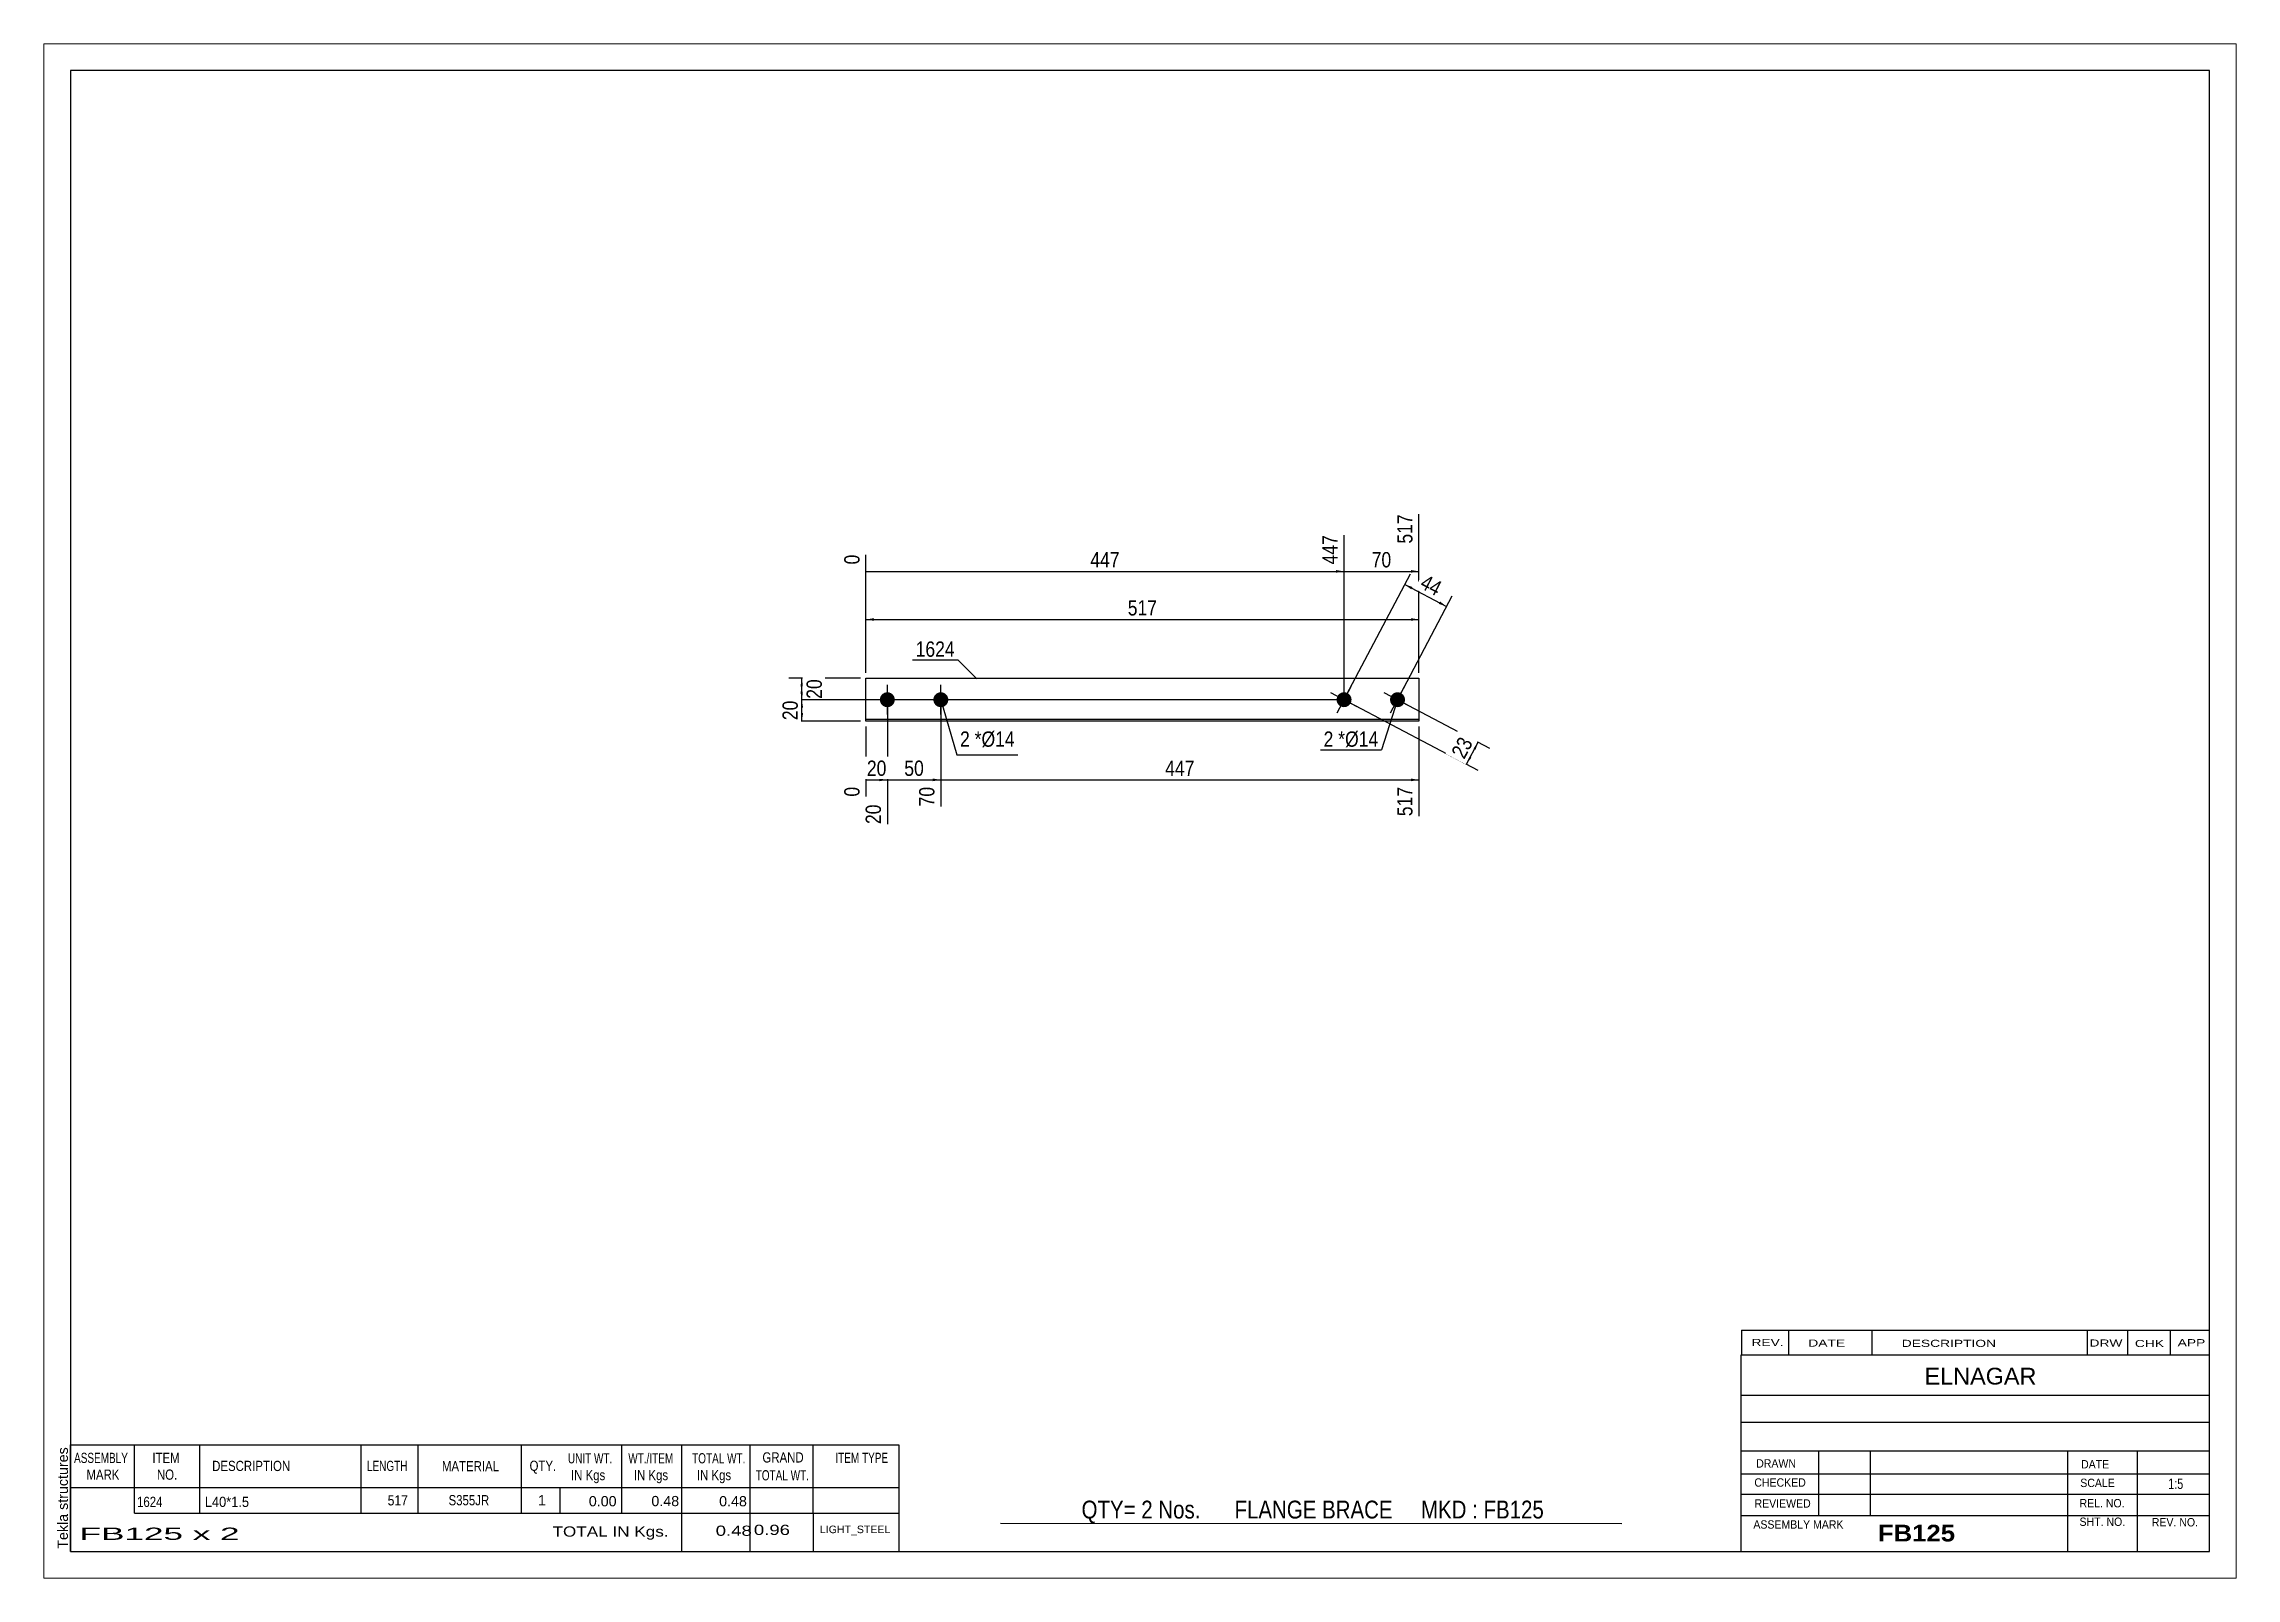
# Paper-space layout 'Layout1' of a CAD drawing. Header units: millimetres. Extents: x 0 to 410, y 0 to 287.
# The model-space entities are those that its viewports show. They can reach past a viewport. Long polylines and large blocks are cut down to what shows.
import ezdxf

# ---------------------------------------------------------------- set-up
doc = ezdxf.new("R2010")
doc.units = ezdxf.units.MM
doc.layers.add('Viewport layer', color=7, linetype='Continuous', plot=False)
doc.styles.add('Arial', font='ARIAL.TTF', dxfattribs={"height": 0.2})
doc.styles.add('Arial Bold', font='ARIALBD.TTF', dxfattribs={"height": 0.2})
doc.styles.add('Arial Narrow', font='ARIALN.TTF', dxfattribs={"height": 0.2})

# ---------------------------------------------------------------- blocks, each defined once
blk = doc.blocks.new('Unknown-627393199-1559')
at = {"color": 5, "linetype": 'Continuous'}
for p, q in [((405, 282), (5, 282)), ((5, 282), (5, 5)), ((405, 5), (405, 282)), ((5, 5), (405, 5))]:
    blk.add_line(p, q, dxfattribs=at)
at = {"color": 174, "linetype": 'Continuous', "style": 'Arial'}
blk.add_text('Tekla structures', height=1.9102, rotation=90, dxfattribs=at).set_placement((4.5, 5.5))
blk = doc.blocks.new('Part-627393199-1227 - 1212')
at = {"color": 2, "linetype": 'Continuous'}
for p, q in [((153.75, 160.32), (153.75, 168.32)), ((153.75, 168.32), (257.16, 168.32)), ((257.16, 168.32), (257.16, 160.32)), ((257.16, 160.62), (153.75, 160.62)), ((257.16, 160.32), (153.75, 160.32))]:
    blk.add_line(p, q, dxfattribs=at)
blk = doc.blocks.new('Bolt-627393199-1228 - 1212')
at = {"linetype": 'Continuous'}
blk.add_hatch(color=3, dxfattribs=at).paths.add_polyline_path([(241.84, 164.77), (241.96, 165.04), (242.14, 165.27), (242.36, 165.46), (242.62, 165.61), (242.9, 165.69), (243.19, 165.72), (243.48, 165.68), (243.76, 165.58), (244.01, 165.43), (244.22, 165.23), (244.39, 164.99), (244.5, 164.72), (244.56, 164.44), (244.55, 164.14), (244.49, 163.86), (244.36, 163.59), (244.18, 163.36), (243.96, 163.17), (243.71, 163.03), (243.43, 162.94), (243.14, 162.92), (242.85, 162.95), (242.57, 163.05), (242.32, 163.2), (242.1, 163.4), (241.94, 163.64), (241.82, 163.91), (241.77, 164.2), (241.77, 164.49)])
at = {"color": 3, "linetype": 'Continuous'}
for p, q in [((245.64, 163.01), (240.68, 165.62)), ((241.86, 161.84), (244.47, 166.79))]:
    blk.add_line(p, q, dxfattribs=at)
blk = doc.blocks.new('Bolt-627393199-1229 - 1212')
at = {"linetype": 'Continuous'}
blk.add_hatch(color=3, dxfattribs=at).paths.add_polyline_path([(251.84, 164.77), (251.96, 165.04), (252.14, 165.27), (252.36, 165.46), (252.62, 165.6), (252.9, 165.69), (253.19, 165.72), (253.48, 165.68), (253.76, 165.58), (254.01, 165.43), (254.22, 165.23), (254.39, 164.99), (254.5, 164.72), (254.56, 164.44), (254.55, 164.14), (254.49, 163.86), (254.36, 163.59), (254.18, 163.36), (253.96, 163.17), (253.71, 163.03), (253.43, 162.94), (253.14, 162.92), (252.85, 162.95), (252.57, 163.05), (252.32, 163.2), (252.1, 163.4), (251.94, 163.64), (251.82, 163.91), (251.77, 164.2), (251.77, 164.49)])
at = {"color": 3, "linetype": 'Continuous'}
for p, q in [((255.64, 163.01), (250.68, 165.62)), ((251.86, 161.84), (254.47, 166.79))]:
    blk.add_line(p, q, dxfattribs=at)
blk = doc.blocks.new('Bolt-627393199-1230 - 1212')
at = {"linetype": 'Continuous'}
for points in [[(156.43, 164.77), (156.55, 165.04), (156.73, 165.27), (156.95, 165.46), (157.2, 165.6), (157.48, 165.69), (157.78, 165.72), (158.07, 165.68), (158.34, 165.58), (158.59, 165.43), (158.81, 165.23), (158.98, 164.99), (159.09, 164.72), (159.15, 164.44), (159.14, 164.14), (159.07, 163.86), (158.95, 163.59), (158.77, 163.36), (158.55, 163.17), (158.3, 163.03), (158.02, 162.94), (157.72, 162.92), (157.43, 162.95), (157.16, 163.05), (156.91, 163.2), (156.69, 163.4), (156.52, 163.64), (156.41, 163.91), (156.36, 164.2), (156.36, 164.49)], [(166.43, 164.77), (166.55, 165.04), (166.73, 165.27), (166.95, 165.46), (167.2, 165.6), (167.48, 165.69), (167.78, 165.72), (168.07, 165.68), (168.34, 165.58), (168.59, 165.43), (168.81, 165.23), (168.98, 164.99), (169.09, 164.72), (169.15, 164.44), (169.14, 164.14), (169.07, 163.86), (168.95, 163.59), (168.77, 163.36), (168.55, 163.17), (168.3, 163.03), (168.02, 162.94), (167.72, 162.92), (167.43, 162.95), (167.16, 163.05), (166.91, 163.2), (166.69, 163.4), (166.52, 163.64), (166.41, 163.91), (166.36, 164.2), (166.36, 164.49)]]:
    blk.add_hatch(color=3, dxfattribs=at).paths.add_polyline_path(points)
at = {"color": 3, "linetype": 'Continuous'}
for p, q in [((160.55, 164.32), (154.95, 164.32)), ((157.75, 161.52), (157.75, 167.12)), ((170.55, 164.32), (164.95, 164.32)), ((167.75, 161.52), (167.75, 167.12))]:
    blk.add_line(p, q, dxfattribs=at)
blk = doc.blocks.new('StraightDimension-627393199-1235 - 1212')
at = {"linetype": 'Continuous'}
for points in [[(155.25, 179.07), (153.75, 179.32), (155.25, 179.57)], [(255.66, 179.57), (257.16, 179.32), (255.66, 179.07)]]:
    blk.add_hatch(color=7, dxfattribs=at).paths.add_polyline_path(points)
at = {"color": 7, "linetype": 'Continuous'}
for p, q in [((153.75, 169.32), (153.75, 181.57)), ((257.16, 169.32), (257.16, 181.57)), ((153.75, 179.32), (257.16, 179.32))]:
    blk.add_line(p, q, dxfattribs=at)
at = {"color": 0}
blk.add_wipeout([(208.8, 179.47), (208.8, 183.67), (202.11, 183.67), (202.11, 179.47)], dxfattribs=at)
at = {"color": 3, "style": 'Arial Narrow'}
blk.add_text('517', height=2.863, dxfattribs=at).set_placement((202.71, 180.07))
blk = doc.blocks.new('StraightDimension-627393199-1240 - 1212')
at = {"linetype": 'Continuous'}
blk.add_hatch(color=7, dxfattribs=at).paths.add_polyline_path([(255.66, 149.57), (257.16, 149.32), (255.66, 149.07)])
at = {"color": 7, "linetype": 'Continuous'}
for p, q in [((167.75, 163.32), (167.75, 144.36)), ((257.16, 159.32), (257.16, 142.53)), ((167.75, 149.32), (257.16, 149.32))]:
    blk.add_line(p, q, dxfattribs=at)
at = {"color": 0}
blk.add_wipeout([(215.8, 149.47), (215.8, 153.67), (209.11, 153.67), (209.11, 149.47)], dxfattribs=at)
at = {"color": 0, "linetype": 'Continuous'}
blk.add_wipeout([(256.56, 148.62), (252.36, 148.62), (252.36, 141.93), (256.56, 141.93)], dxfattribs=at)
at = {"color": 3, "style": 'Arial Narrow'}
blk.add_text('447', height=2.863, dxfattribs=at).set_placement((209.71, 150.07))
at = {"color": 3, "linetype": 'Continuous', "style": 'Arial Narrow'}
blk.add_text('517', height=2.863, rotation=90.0002, dxfattribs=at).set_placement((255.96, 142.53))
blk = doc.blocks.new('StraightDimension-627393199-1241 - 1212')
at = {"linetype": 'Continuous'}
blk.add_hatch(color=7, dxfattribs=at).paths.add_polyline_path([(166.25, 149.57), (167.75, 149.32), (166.25, 149.07)])
at = {"color": 7, "linetype": 'Continuous'}
for p, q in [((157.75, 163.32), (157.75, 141.06)), ((167.75, 163.32), (167.75, 144.36)), ((157.75, 149.32), (167.75, 149.32))]:
    blk.add_line(p, q, dxfattribs=at)
at = {"color": 0}
blk.add_wipeout([(165.18, 149.47), (165.18, 153.67), (160.32, 153.67), (160.32, 149.47)], dxfattribs=at)
at = {"color": 0, "linetype": 'Continuous'}
blk.add_wipeout([(167.15, 148.62), (162.95, 148.62), (162.95, 143.76), (167.15, 143.76)], dxfattribs=at)
at = {"color": 3, "style": 'Arial Narrow'}
blk.add_text('50', height=2.863, dxfattribs=at).set_placement((160.92, 150.07))
at = {"color": 3, "linetype": 'Continuous', "style": 'Arial Narrow'}
blk.add_text('70', height=2.863, rotation=90.0002, dxfattribs=at).set_placement((166.55, 144.36))
blk = doc.blocks.new('StraightDimension-627393199-1242 - 1212')
at = {"linetype": 'Continuous'}
blk.add_hatch(color=7, dxfattribs=at).paths.add_polyline_path([(156.25, 149.57), (157.75, 149.32), (156.25, 149.07)])
at = {"color": 7, "linetype": 'Continuous'}
for p, q in [((157.75, 163.32), (157.75, 141.06)), ((153.75, 159.32), (153.75, 146.19)), ((153.75, 149.32), (157.75, 149.32))]:
    blk.add_line(p, q, dxfattribs=at)
at = {"color": 0}
blk.add_wipeout([(158.18, 149.47), (158.18, 153.67), (153.32, 153.67), (153.32, 149.47)], dxfattribs=at)
at = {"color": 0, "linetype": 'Continuous'}
blk.add_wipeout([(157.15, 145.32), (152.95, 145.32), (152.95, 140.46), (157.15, 140.46)], dxfattribs=at)
blk.add_wipeout([(153.15, 148.62), (148.95, 148.62), (148.95, 145.59), (153.15, 145.59)], dxfattribs=at)
at = {"color": 3, "style": 'Arial Narrow'}
blk.add_text('20', height=2.863, dxfattribs=at).set_placement((153.92, 150.07))
at = {"color": 3, "linetype": 'Continuous', "style": 'Arial Narrow'}
for s, height, p in [('0', 2.86, (152.55, 146.19)), ('20', 2.863, (156.55, 141.06))]:
    blk.add_text(s, height=height, rotation=90.0002, dxfattribs=at).set_placement(p)
blk = doc.blocks.new('StraightDimension-627393199-1254 - 1212')
at = {"linetype": 'Continuous'}
blk.add_hatch(color=7, dxfattribs=at).paths.add_polyline_path([(255.66, 188.57), (257.16, 188.32), (255.66, 188.07)])
at = {"color": 7, "linetype": 'Continuous'}
for p, q in [((257.16, 169.32), (257.16, 199)), ((243.16, 165.32), (243.16, 195.1)), ((243.16, 188.32), (257.16, 188.32))]:
    blk.add_line(p, q, dxfattribs=at)
at = {"color": 0}
blk.add_wipeout([(252.59, 188.47), (252.59, 192.67), (247.73, 192.67), (247.73, 188.47)], dxfattribs=at)
at = {"color": 0, "linetype": 'Continuous'}
blk.add_wipeout([(256.56, 199.6), (252.36, 199.6), (252.36, 192.92), (256.56, 192.92)], dxfattribs=at)
at = {"color": 3, "linetype": 'Continuous', "style": 'Arial Narrow'}
blk.add_text('517', height=2.863, rotation=90.0002, dxfattribs=at).set_placement((255.96, 193.52))
at = {"color": 3, "style": 'Arial Narrow'}
blk.add_text('70', height=2.863, dxfattribs=at).set_placement((248.33, 189.07))
blk = doc.blocks.new('StraightDimension-627393199-1255 - 1212')
at = {"linetype": 'Continuous'}
blk.add_hatch(color=7, dxfattribs=at).paths.add_polyline_path([(241.66, 188.57), (243.16, 188.32), (241.66, 188.07)])
at = {"color": 7, "linetype": 'Continuous'}
for p, q in [((243.16, 165.32), (243.16, 195.1)), ((153.75, 169.32), (153.75, 191.44)), ((153.75, 188.32), (243.16, 188.32))]:
    blk.add_line(p, q, dxfattribs=at)
at = {"color": 0, "linetype": 'Continuous'}
for points in [[(242.56, 195.7), (238.36, 195.7), (238.36, 189.02), (242.56, 189.02)], [(153.15, 192.04), (148.95, 192.04), (148.95, 189.02), (153.15, 189.02)]]:
    blk.add_wipeout(points, dxfattribs=at)
at = {"color": 0}
blk.add_wipeout([(201.8, 188.47), (201.8, 192.67), (195.11, 192.67), (195.11, 188.47)], dxfattribs=at)
at = {"color": 3, "linetype": 'Continuous', "style": 'Arial Narrow'}
for s, height, p in [('447', 2.863, (241.96, 189.62)), ('0', 2.86, (152.55, 189.62))]:
    blk.add_text(s, height=height, rotation=90.0002, dxfattribs=at).set_placement(p)
at = {"color": 3, "style": 'Arial Narrow'}
blk.add_text('447', height=2.863, dxfattribs=at).set_placement((195.71, 189.07))
blk = doc.blocks.new('StraightDimension-627393199-1262 - 1212')
at = {"linetype": 'Continuous'}
for points in [[(141.5, 166.82), (141.75, 168.32), (142, 166.82)], [(142, 165.82), (141.75, 164.32), (141.5, 165.82)]]:
    blk.add_hatch(color=7, dxfattribs=at).paths.add_polyline_path(points)
at = {"color": 7, "linetype": 'Continuous'}
for p, q in [((152.75, 168.32), (139.35, 168.32)), ((141.75, 164.32), (141.75, 168.32)), ((242.16, 164.32), (139.35, 164.32))]:
    blk.add_line(p, q, dxfattribs=at)
at = {"color": 0}
blk.add_wipeout([(146.1, 168.74), (141.9, 168.74), (141.9, 163.89), (146.1, 163.89)], dxfattribs=at)
at = {"color": 3, "style": 'Arial Narrow'}
blk.add_text('20', height=2.863, rotation=90.0002, dxfattribs=at).set_placement((145.5, 164.49))
blk = doc.blocks.new('StraightDimension-627393199-1263 - 1212')
at = {"linetype": 'Continuous'}
for points in [[(141.5, 162.82), (141.75, 164.32), (142, 162.82)], [(142, 161.82), (141.75, 160.32), (141.5, 161.82)]]:
    blk.add_hatch(color=7, dxfattribs=at).paths.add_polyline_path(points)
at = {"color": 7, "linetype": 'Continuous'}
for p, q in [((242.16, 164.32), (139.5, 164.32)), ((141.75, 160.32), (141.75, 164.32)), ((152.75, 160.32), (139.5, 160.32))]:
    blk.add_line(p, q, dxfattribs=at)
at = {"color": 0}
blk.add_wipeout([(141.6, 164.74), (137.4, 164.74), (137.4, 159.89), (141.6, 159.89)], dxfattribs=at)
at = {"color": 3, "style": 'Arial Narrow'}
blk.add_text('20', height=2.863, rotation=90.0002, dxfattribs=at).set_placement((141, 160.49))
blk = doc.blocks.new('StraightDimension-627393199-1272 - 1212')
at = {"linetype": 'Continuous'}
for points in [[(255.72, 184.96), (254.51, 185.88), (255.95, 185.4)], [(261.13, 182.68), (262.34, 181.76), (260.9, 182.24)]]:
    blk.add_hatch(color=7, dxfattribs=at).paths.add_polyline_path(points)
at = {"color": 7, "linetype": 'Continuous'}
for p, q in [((243.63, 165.2), (255.56, 187.87)), ((254.51, 185.88), (262.34, 181.76)), ((253.63, 165.2), (263.39, 183.75))]:
    blk.add_line(p, q, dxfattribs=at)
at = {"color": 0}
blk.add_wipeout([(260.64, 182.82), (262.6, 186.54), (258.3, 188.8), (256.35, 185.08)], dxfattribs=at)
at = {"color": 3, "style": 'Arial Narrow'}
blk.add_text('44', height=2.863, rotation=-27.7541, dxfattribs=at).set_placement((257.16, 185.33))
blk = doc.blocks.new('StraightDimension-627393199-1278 - 1212')
at = {"linetype": 'Continuous'}
for points in [[(267.31, 155.18), (268.23, 156.39), (267.75, 154.95)], [(266.98, 153.48), (266.06, 152.27), (266.54, 153.71)]]:
    blk.add_hatch(color=7, dxfattribs=at).paths.add_polyline_path(points)
at = {"color": 7, "linetype": 'Continuous'}
for p, q in [((244.05, 163.85), (268.18, 151.15)), ((254.05, 163.85), (270.35, 155.27)), ((266.06, 152.27), (268.23, 156.39))]:
    blk.add_line(p, q, dxfattribs=at)
at = {"color": 0}
blk.add_wipeout([(268.14, 156.55), (264.42, 158.5), (262.16, 154.21), (265.88, 152.25)], dxfattribs=at)
at = {"color": 3, "style": 'Arial Narrow'}
blk.add_text('23', height=2.863, rotation=62.2461, dxfattribs=at).set_placement((265.63, 153.06))
blk = doc.blocks.new('CBS_BOM-627393199-1570')
at = {"color": 7, "linetype": 'Continuous'}
for p, q in [((4.97, 16.97), (4.97, 24.97)), ((4.97, 24.97), (159.89, 24.97)), ((16.97, 16.97), (16.97, 24.97)), ((29.16, 16.97), (29.16, 24.97)), ((59.32, 16.97), (59.32, 24.97)), ((70, 16.97), (70, 24.97)), ((89.32, 16.97), (89.32, 24.97)), ((108.12, 16.97), (108.12, 24.97)), ((119.33, 16.97), (119.33, 24.97)), ((132.12, 16.97), (132.12, 24.97)), ((143.87, 16.97), (143.87, 24.97)), ((159.89, 24.96), (159.89, 16.98)), ((4.97, 16.97), (159.89, 16.97)), ((4.97, 12.17), (4.97, 16.97)), ((16.97, 12.17), (16.97, 16.97)), ((29.16, 12.17), (29.16, 16.97)), ((59.32, 12.17), (59.32, 16.97)), ((70, 12.17), (70, 16.97)), ((89.32, 12.17), (89.32, 16.97)), ((96.58, 12.17), (96.58, 16.97)), ((108.12, 12.17), (108.12, 16.97)), ((119.33, 12.17), (119.33, 16.97)), ((132.12, 12.17), (132.12, 16.97)), ((143.89, 12.17), (143.89, 16.97)), ((159.89, 16.97), (159.89, 12.17)), ((4.97, 4.97), (4.97, 12.15)), ((16.97, 12.17), (159.89, 12.17)), ((119.33, 4.97), (119.33, 12.15)), ((132.12, 4.97), (132.12, 12.15)), ((143.93, 4.97), (143.93, 12.15)), ((159.89, 12.17), (159.89, 4.97)), ((4.97, 4.97), (159.89, 4.97))]:
    blk.add_line(p, q, dxfattribs=at)
at = {"color": 3, "linetype": 'Continuous', "style": 'Arial'}
for s, height, width, p in [('ASSEMBLY', 1.91, 0.7, (5.65, 21.54)), ('ITEM', 1.91, 0.8, (20.3, 21.54)), ('DESCRIPTION', 1.9102, 0.8, (31.48, 20.04)), ('LENGTH', 1.91, 0.7, (60.43, 20.04)), ('MATERIAL', 1.91, 0.8, (74.45, 19.99)), ('QTY.', 1.91, 0.8, (90.84, 20.07)), ('UNIT WT.', 1.91, 0.7, (98.01, 21.47)), ('WT./ITEM', 1.91, 0.7, (109.3, 21.47)), ('TOTAL WT.', 1.91, 0.7, (121.24, 21.47)), ('GRAND', 1.91, 0.8, (134.39, 21.63)), ('ITEM TYPE', 1.91, 0.7, (148.03, 21.55)), ('MARK', 1.91, 0.8, (7.97, 18.41)), ('NO.', 1.91, 0.8, (21.15, 18.41)), ('IN Kgs', 1.91, 0.8, (98.59, 18.33)), ('IN Kgs', 1.91, 0.8, (110.34, 18.33)), ('IN Kgs', 1.91, 0.8, (122.13, 18.33)), ('TOTAL WT.', 1.91, 0.7, (133.13, 18.29))]:
    blk.add_text(s, height=height, dxfattribs=dict(at, width=width)).set_placement(p)
at = {"color": 7, "linetype": 'Continuous', "style": 'Arial'}
for s, width, p in [('1624', 0.8, (17.43, 13.32)), ('L40*1.5', 0.9, (30.1, 13.32)), ('517', 0.85, (64.3, 13.6)), ('S355JR', 0.8, (75.69, 13.63))]:
    blk.add_text(s, height=1.91, dxfattribs=dict(at, width=width)).set_placement(p)
for s, p in [('1', (92.41, 13.63)), ('0.00', (101.92, 13.44)), ('0.48', (113.62, 13.47)), ('0.48', (126.29, 13.44))]:
    blk.add_text(s, height=1.91, dxfattribs=at).set_placement(p)
at = {"color": 6, "linetype": 'Continuous', "style": 'Arial'}
for s, height, width, p in [('FB125 x 2', 2.292, 2.05, (6.69, 7.16)), ('TOTAL IN Kgs.', 1.9102, 1.2, (95.13, 7.77)), ('0.48', 1.91, 1.3, (125.65, 7.92)), ('0.96', 1.91, 1.3, (132.79, 8.08))]:
    blk.add_text(s, height=height, dxfattribs=dict(at, width=width)).set_placement(p)
blk.add_text('LIGHT_STEEL', height=1.4135, dxfattribs=at).set_placement((145.14, 8.42))
blk = doc.blocks.new('CBS_CALLOFF-627393199-1571')
at = {"color": 7, "linetype": 'Continuous'}
blk.add_line((178.88, 10.27), (295.11, 10.25), dxfattribs=at)
at = {"color": 3, "linetype": 'Continuous', "style": 'Arial Narrow'}
blk.add_text('QTY= 2 Nos.      FLANGE BRACE     MKD : FB125', height=3.3405, dxfattribs=at).set_placement((194.07, 11.16))
blk = doc.blocks.new('CBS_NAME_BLOG-627393199-1572')
at = {"color": 7, "linetype": 'Continuous'}
for p, q in [((317.41, 41.75), (404.93, 41.75)), ((317.41, 5.04), (317.41, 41.75)), ((317.41, 34.21), (404.93, 34.21)), ((317.48, 29.16), (405, 29.16)), ((317.41, 23.79), (404.93, 23.79)), ((331.93, 11.68), (331.93, 23.78)), ((341.62, 11.71), (341.62, 23.78)), ((378.53, 5.04), (378.53, 23.77)), ((391.58, 5.04), (391.58, 23.78)), ((317.42, 19.49), (405, 19.51)), ((317.41, 15.74), (404.93, 15.74)), ((317.41, 11.7), (404.93, 11.7)), ((317.41, 5), (405, 5))]:
    blk.add_line(p, q, dxfattribs=at)
at = {"color": 3, "linetype": 'Continuous', "style": 'Arial'}
blk.add_text('ELNAGAR', height=3.133, dxfattribs=at).set_placement((351.73, 36.22))
at = {"color": 3, "linetype": 'Continuous'}
for s, height, style, width, p in [('DRAWN', 1.566, 'Arial', 0.9, (320.24, 20.68)), ('DATE', 1.566, 'Arial', 0.9, (381, 20.52)), ('CHECKED', 1.566, 'Arial', 0.9, (319.89, 17.11)), ('SCALE', 1.566, 'Arial', 0.9, (380.85, 17.04)), ('1:5', 1.957, 'Arial Narrow', 0.9, (397.3, 16.68)), ('REVIEWED', 1.566, 'Arial', 0.9, (319.93, 13.19)), ('REL. NO.', 1.566, 'Arial', 0.9, (380.71, 13.24)), ('ASSEMBLY MARK', 1.5663, 'Arial', 0.9, (319.71, 9.26)), ('FB125', 3.131, 'Arial Bold', 1.1, (342.99, 6.86)), ('SHT. NO.', 1.566, 'Arial', 0.9, (380.71, 9.77)), ('REV. NO.', 1.566, 'Arial', 0.9, (394.23, 9.68))]:
    blk.add_text(s, height=height, dxfattribs=dict(at, style=style, width=width)).set_placement(p)
blk = doc.blocks.new('CBS_REVISION-627393199-1573')
at = {"color": 7, "linetype": 'Continuous'}
for p, q in [((317.49, 46.38), (404.99, 46.38)), ((317.49, 46.38), (317.49, 41.75)), ((326.29, 46.38), (326.29, 41.75)), ((341.88, 46.38), (341.88, 41.81)), ((382.14, 46.38), (382.14, 41.75)), ((389.68, 46.38), (389.68, 41.75)), ((397.63, 46.38), (397.63, 41.75)), ((317.49, 41.75), (404.99, 41.75))]:
    blk.add_line(p, q, dxfattribs=at)
at = {"color": 7, "style": 'Arial Narrow', "width": 1.7}
for s, height, p in [('REV.', 1.326, (319.35, 43.43)), ('DATE', 1.326, (329.98, 43.31)), ('DESCRIPTION', 1.3257, (347.46, 43.26)), ('DRW', 1.326, (382.57, 43.32)), ('CHK', 1.326, (391.06, 43.23)), ('APP', 1.326, (399.06, 43.38))]:
    blk.add_text(s, height=height, dxfattribs=at).set_placement(p)
blk = doc.blocks.new('Mark-627393199-1291 - 1212')
at = {"color": 0}
blk.add_wipeout([(173.18, 155.52), (173.18, 158.52), (171.35, 158.52), (171.35, 155.52)], dxfattribs=at)
blk.add_wipeout([(173.18, 155.52), (173.18, 158.52), (171.35, 158.52), (171.35, 155.52)], dxfattribs=at)
at = {"color": 7, "linetype": 'Continuous'}
blk.add_line((167.75, 164.32), (170.75, 154.02), dxfattribs=at)
at = {"color": 0}
blk.add_wipeout([(175.36, 155.52), (175.36, 158.52), (174.08, 158.52), (174.08, 155.52)], dxfattribs=at)
blk.add_wipeout([(175.36, 155.52), (175.36, 158.52), (174.08, 158.52), (174.08, 155.52)], dxfattribs=at)
at = {"color": 3, "style": 'Arial Narrow'}
blk.add_text('2', height=2.86, dxfattribs=at).set_placement((171.35, 155.52))
at = {"color": 0}
blk.add_wipeout([(181.57, 155.52), (181.57, 158.52), (175.36, 158.52), (175.36, 155.52)], dxfattribs=at)
blk.add_wipeout([(181.57, 155.52), (181.57, 158.52), (175.36, 158.52), (175.36, 155.52)], dxfattribs=at)
at = {"color": 7, "linetype": 'Continuous'}
blk.add_line((170.75, 154.02), (182.17, 154.02), dxfattribs=at)
at = {"color": 3, "style": 'Arial Narrow'}
for s, height, p in [('*', 2.86, (174.08, 155.52)), ('Ø14', 2.863, (175.36, 155.52))]:
    blk.add_text(s, height=height, dxfattribs=at).set_placement(p)
blk = doc.blocks.new('Mark-627393199-1283 - 1212')
at = {"color": 0}
blk.add_wipeout([(170.36, 172.35), (170.36, 175.35), (163.04, 175.35), (163.04, 172.35)], dxfattribs=at)
blk.add_wipeout([(170.36, 172.35), (170.36, 175.35), (163.04, 175.35), (163.04, 172.35)], dxfattribs=at)
at = {"color": 7, "linetype": 'Continuous'}
for p in [(162.44, 171.75), (174.49, 168.22)]:
    blk.add_line(p, (170.96, 171.75), dxfattribs=at)
at = {"color": 3, "style": 'Arial Narrow'}
blk.add_text('1624', height=2.863, dxfattribs=at).set_placement((163.04, 172.35))
blk = doc.blocks.new('MarkSet-627393199-1288 - 1212')
at = {"color": 0}
blk.add_wipeout([(241.17, 155.52), (241.17, 158.52), (239.34, 158.52), (239.34, 155.52)], dxfattribs=at)
blk.add_wipeout([(241.17, 155.52), (241.17, 158.52), (239.34, 158.52), (239.34, 155.52)], dxfattribs=at)
blk.add_wipeout([(243.35, 155.52), (243.35, 158.52), (242.07, 158.52), (242.07, 155.52)], dxfattribs=at)
blk.add_wipeout([(243.35, 155.52), (243.35, 158.52), (242.07, 158.52), (242.07, 155.52)], dxfattribs=at)
at = {"color": 3, "style": 'Arial Narrow'}
blk.add_text('2', height=2.86, dxfattribs=at).set_placement((239.34, 155.52))
at = {"color": 0}
blk.add_wipeout([(249.56, 155.52), (249.56, 158.52), (243.35, 158.52), (243.35, 155.52)], dxfattribs=at)
blk.add_wipeout([(249.56, 155.52), (249.56, 158.52), (243.35, 158.52), (243.35, 155.52)], dxfattribs=at)
at = {"color": 7, "linetype": 'Continuous'}
for p in [(253.16, 164.32), (238.74, 154.92)]:
    blk.add_line(p, (250.16, 154.92), dxfattribs=at)
at = {"color": 3, "style": 'Arial Narrow'}
for s, height, p in [('*', 2.86, (242.07, 155.52)), ('Ø14', 2.863, (243.35, 155.52))]:
    blk.add_text(s, height=height, dxfattribs=at).set_placement(p)

msp = doc.modelspace()

# ---------------------------------------------------------------- block references
for name in ['Unknown-627393199-1559', 'Part-627393199-1227 - 1212', 'Bolt-627393199-1230 - 1212', 'Bolt-627393199-1228 - 1212', 'Bolt-627393199-1229 - 1212', 'CBS_REVISION-627393199-1573', 'CBS_NAME_BLOG-627393199-1572', 'CBS_BOM-627393199-1570', 'CBS_CALLOFF-627393199-1571']:
    msp.add_blockref(name, (0, 0))

# ---------------------------------------------------------------- next in the draw order: block references
for name in ['StraightDimension-627393199-1235 - 1212', 'StraightDimension-627393199-1240 - 1212']:
    msp.add_blockref(name, (0, 0))

# ---------------------------------------------------------------- next in the draw order: block references
for name in ['StraightDimension-627393199-1254 - 1212', 'StraightDimension-627393199-1241 - 1212']:
    msp.add_blockref(name, (0, 0))

# ---------------------------------------------------------------- next in the draw order: block references
msp.add_blockref('StraightDimension-627393199-1242 - 1212', (0, 0))

# ---------------------------------------------------------------- next in the draw order: block references
msp.add_blockref('StraightDimension-627393199-1255 - 1212', (0, 0))

# ---------------------------------------------------------------- next in the draw order: block references
msp.add_blockref('StraightDimension-627393199-1262 - 1212', (0, 0))

# ---------------------------------------------------------------- next in the draw order: block references
for name in ['Mark-627393199-1283 - 1212', 'StraightDimension-627393199-1263 - 1212']:
    msp.add_blockref(name, (0, 0))

# ---------------------------------------------------------------- next in the draw order: block references
for name in ['StraightDimension-627393199-1272 - 1212', 'Mark-627393199-1291 - 1212']:
    msp.add_blockref(name, (0, 0))

# ---------------------------------------------------------------- next in the draw order: block references
msp.add_blockref('StraightDimension-627393199-1278 - 1212', (0, 0))

# ---------------------------------------------------------------- next in the draw order: block references
msp.add_blockref('MarkSet-627393199-1288 - 1212', (0, 0))

psp = doc.layouts.get("Layout1")

# ---------------------------------------------------------------- viewports
at = {"layer": 'Viewport layer', "view_target_point": (205, 143.5)}
psp.add_viewport(center=(205, 143.5), size=(410, 287), view_center_point=(0, 0), view_height=287, dxfattribs=at)

doc.saveas('drawing.dxf')
